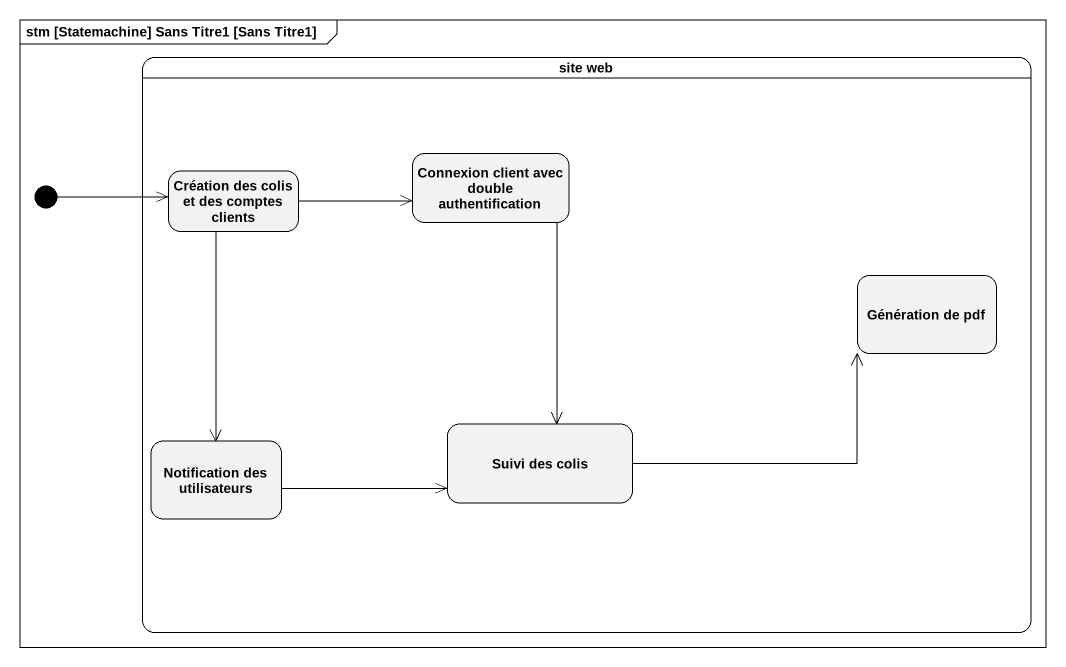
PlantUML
@startuml
mainframe stm [Statemachine] Sans Titre1 [Sans Titre1]
hide empty description
state "site web" as site_web {
  state "Création des colis et des comptes clients" as Création_des_colis_et_des
  state "Connexion client avec double authentification" as Connexion_client_avec
  state "Génération de pdf" as Génération_de_pdf
  state "Notification des utilisateurs" as Notification_des
  state "Suivi des colis" as Suivi_des_colis
}
state initial1 <<start>>
Création_des_colis_et_des -right-> Connexion_client_avec
Création_des_colis_et_des --> Notification_des
Connexion_client_avec --> Suivi_des_colis
initial1 -right-> Création_des_colis_et_des
Notification_des -right-> Suivi_des_colis
Suivi_des_colis -right-> Génération_de_pdf
@enduml
